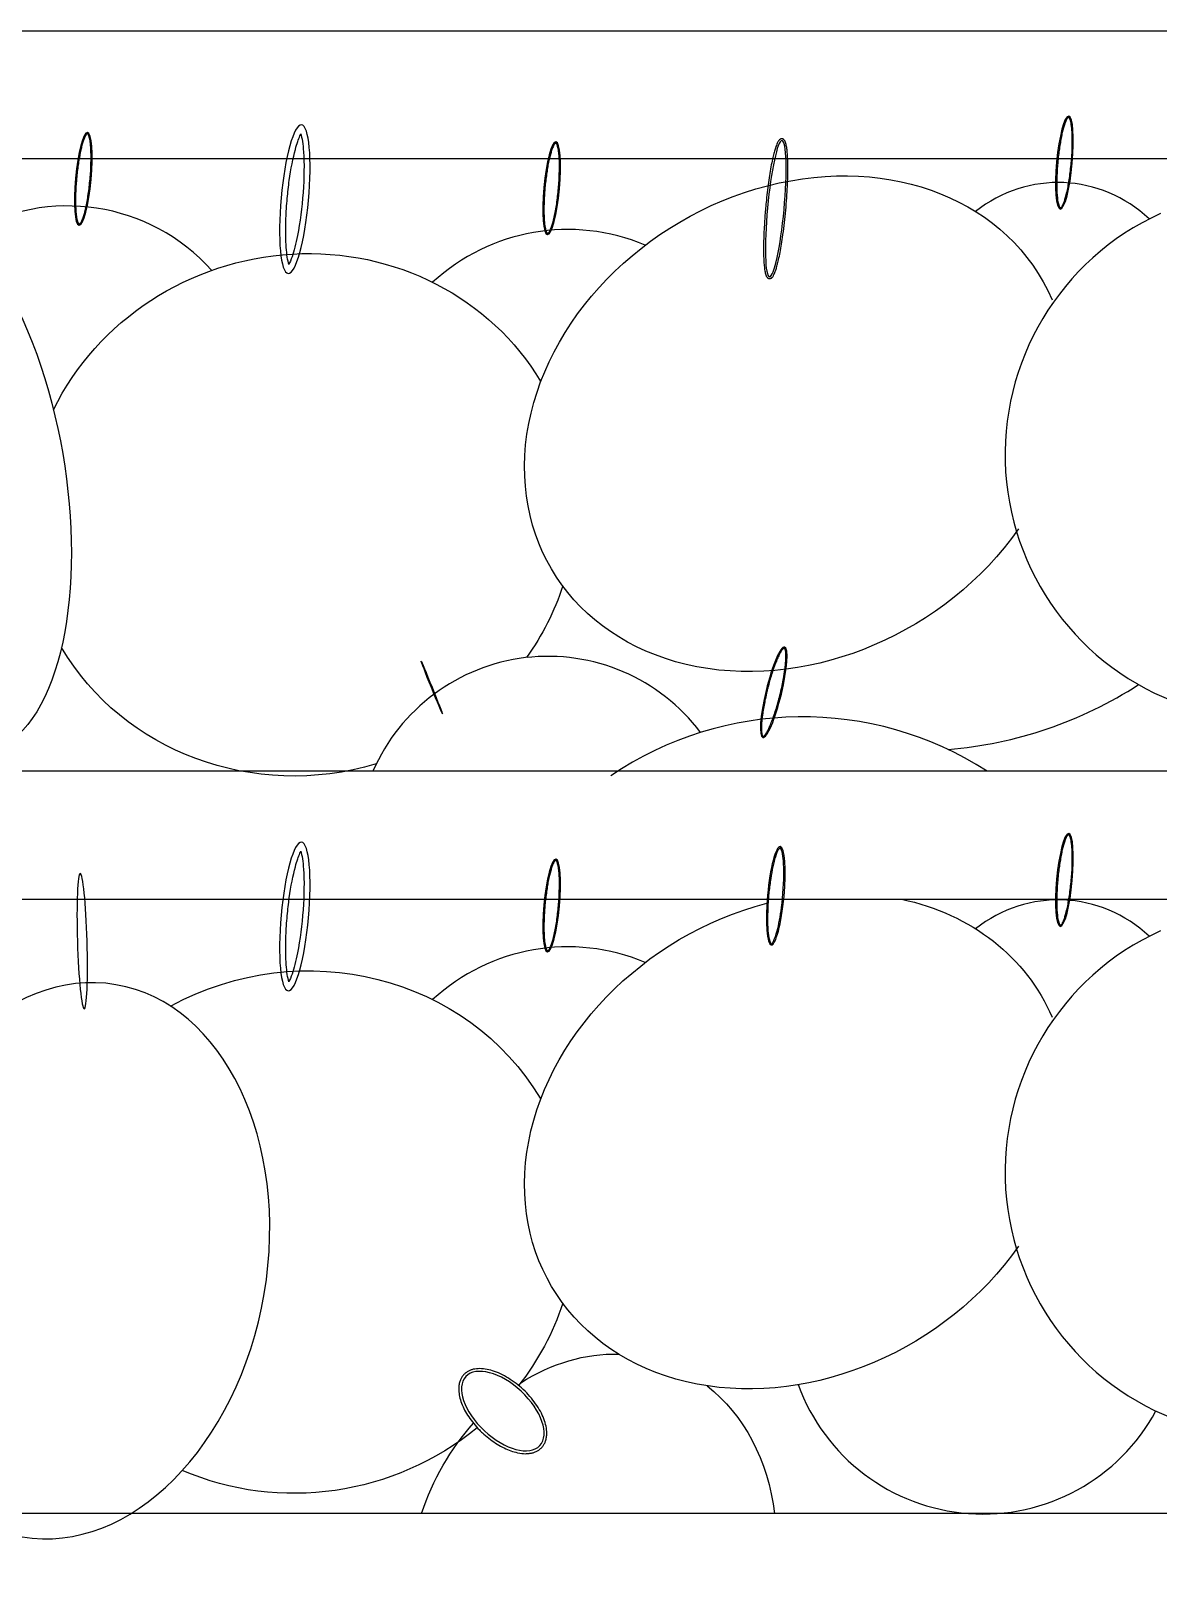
# Model space of a CAD drawing. Header units: millimetres. Extents: x 4532 to 35436, y 20123 to 38427.
# Drawn here: x 16227 to 16304.5, y 36155.4 to 36261.4 of the extents above; entities that cross this region are included whole.
import ezdxf

# ---------------------------------------------------------------- set-up
doc = ezdxf.new("R2010")
doc.units = ezdxf.units.MM
doc.set_wipeout_variables(frame=1)

# ---------------------------------------------------------------- blocks, each defined once
blk = doc.blocks.new('A$C7CFE5BBD')
blk.add_wipeout([(4182.75, 0), (4167.75, 0), (4167.5, 73.85), (4166.02, 109.66), (4163.43, 148.37), (4158.67, 197.09), (4151.83, 248.52), (4145.31, 287.94), (4138.93, 321.18), (4132.75, 350), (3642.75, 350), (3638.8, 331.9), (3633.75, 307.01), (3626.15, 264.31), (3620.03, 222.89), (3614.58, 176.07), (3609.69, 113.46), (3607.78, 65.31), (3607.44, 43.81), (3607.75, 0), (3592.75, 0), (3592.75, 375), (3612.75, 375), (3612.75, 400), (3763.04, 400), (3763.04, 411.85), (3795.15, 411.85), (3795.15, 475.98), (3793.16, 480.76), (3792.62, 484.48), (3793.29, 491.55), (3794.59, 495.48), (3795.15, 496.71), (3795.15, 503.55), (3792.08, 505.74), (3788.49, 511.21), (3786.88, 515.81), (3786.7, 523.52), (3790.6, 532.36), (3795.15, 535.84), (3795.15, 538.92), (3786.54, 544.4), (3785.32, 540.42), (3785.1, 537.06), (3784.09, 538.02), (3781.8, 540.64), (3779.16, 536.45), (3776.17, 533.99), (3772.16, 532.83), (3768.87, 533.37), (3764.86, 536), (3762.07, 539.81), (3759.91, 545.83), (3759.39, 552.1), (3760.04, 556.79), (3761.9, 561.77), (3766.75, 567.05), (3770.84, 568.29), (3770.87, 571.24), (3766.83, 572.07), (3763.14, 574.68), (3761.24, 577.58), (3760.49, 580.06), (3760.36, 582.51), (3761.7, 587.05), (3758.63, 586.42), (3756.49, 587.18), (3754.81, 588.93), (3753.33, 585.29), (3751.69, 582.99), (3749.67, 581.57), (3746.96, 581.51), (3744.31, 583.47), (3741.81, 588), (3740.42, 593.6), (3740.11, 601.02), (3741.74, 606.23), (3744.02, 613.3), (3741.35, 615.42), (3737.99, 612.17), (3734.37, 611.14), (3733.72, 610.16), (3730.37, 609.99), (3726.67, 611.4), (3723.55, 614.65), (3721.44, 619.94), (3720.98, 623.85), (3722.15, 631.94), (3725.26, 638.29), (3726, 639.28), (3724.94, 641.39), (3723.94, 649.05), (3724.39, 655.32), (3725.35, 660.4), (3727.73, 667.45), (3729.51, 670.59), (3730.89, 672.15), (3732.75, 673.13), (3732.75, 673.45), (3728.42, 674.73), (3726.1, 676.63), (3723.72, 680.18), (3722.22, 684.75), (3721.83, 689.99), (3722.52, 694.71), (3724.22, 699.21), (3726.16, 702.17), (3729.23, 704.94), (3732.25, 706.23), (3734.88, 706.44), (3737.76, 705.67), (3739.49, 704.57), (3742.59, 708.27), (3747.6, 711.15), (3744.03, 711.19), (3740.97, 713.27), (3738.63, 717.93), (3737.97, 721.38), (3737.94, 727.46), (3739.01, 733.78), (3739.83, 736.62), (3740.64, 738.92), (3743.71, 745.18), (3746.98, 749.62), (3752.35, 753.69), (3754.54, 754.32), (3754.54, 759.2), (3750.27, 759.2), (3750.27, 768), (3779.92, 768), (3777.95, 768.67), (3774.61, 771.1), (3771.7, 775.5), (3770.25, 780.29), (3769.87, 784.74), (3771.47, 793.8), (3774.07, 798.99), (3777.44, 802.82), (3781.41, 805.25), (3783.4, 805.82), (3783.4, 810.23), (3776.41, 810.23), (3776.41, 819.02), (3796.29, 819.02), (3795.51, 822.17), (3795.12, 827.42), (3795.56, 834.22), (3796.29, 838.57), (3798.03, 845.08), (3800.5, 850.95), (3802.56, 854.16), (3804.38, 855.98), (3806.58, 856.9), (3807.72, 861.12), (3801.21, 861.12), (3801.21, 869.91), (3963.48, 869.91), (3963.48, 861.12), (3962.71, 854.62), (3963.86, 854.39), (3964.9, 854.02), (3965.98, 853.46), (3967.77, 852.13), (3969.34, 850.47), (3971.79, 846.56), (3973.22, 842.8), (3974.11, 833.04), (3972.64, 827.46), (3969.41, 823.3), (3969.41, 819.02), (3990.61, 819.02), (3990.61, 810.23), (3992.27, 803.82), (3994.48, 797.78), (3996.24, 788.21), (3996.72, 779.68), (3995.38, 768), (4025.34, 768), (4025.34, 759.2), (4024.37, 749.23), (4028.21, 746.7), (4030.55, 741.62), (4031.68, 733.93), (4031.37, 726.75), (4030.36, 721.18), (4028.17, 714.75), (4023.97, 708.5), (4026.26, 706.69), (4029.04, 707.44), (4033.59, 707.11), (4038.93, 704.34), (4042.26, 700.85), (4046.22, 691.5), (4046.51, 686.5), (4045.09, 680.34), (4042.02, 675.83), (4044.86, 671.36), (4046.52, 664.19), (4046.28, 658.55), (4043.72, 650.63), (4040.39, 646.02), (4034.28, 642.45), (4031.82, 642.23), (4031.69, 640.18), (4033.21, 637.99), (4033.84, 635.93), (4034.41, 631.33), (4034.24, 625.74), (4033.43, 620.24), (4031.89, 614.47), (4029.81, 609.69), (4027.31, 606.47), (4027.35, 603.72), (4026.35, 597.44), (4021.87, 588.91), (4012.97, 584.2), (4011.47, 583.66), (4011.3, 581.58), (4008.53, 574.48), (4003.24, 569.48), (3995.62, 567.16), (3999.24, 563.22), (4002.01, 556.88), (4002.42, 550.88), (3999.97, 543.14), (3994.61, 537.23), (3985.58, 533.88), (3978.28, 532.93), (3974.2, 536.55), (3971.83, 530.78), (3969.54, 528.06), (3969.54, 411.85), (3999.97, 411.85), (3999.97, 400), (4162.75, 400), (4162.75, 375), (4182.75, 375)])
for points in [[(3963.48, 861.12), (3801.21, 861.12), (3801.21, 869.91), (3963.48, 869.91)], [(3990.61, 819.02), (3776.41, 819.02), (3776.41, 810.23), (3990.61, 810.23)], [(4025.34, 768), (3750.27, 768), (3750.27, 759.2), (4025.34, 759.2)]]:
    blk.add_lwpolyline(points, close=True)
for centre, radius, start, end in [((3896.72, 850.42), 9.07, 46.3987, 128.6566), ((3828.64, 844.56), 13.32, 41.8608, 120.7781), ((3911.29, 840.78), 18.21, 114.4617, 252.9625), ((3863.04, 842.51), 13.75, 67.2739, 132.5561), ((3861.67, 813.81), 13.11, 36.9076, 156.5853), ((3886.75, 849), 28.59, 274.8399, 302.8326), ((3879.15, 799.31), 23.45, 57.2367, 124.1529), ((3896.72, 801.11), 9.07, 46.3987, 128.6566), ((3911.29, 791.47), 18.21, 114.4617, 252.9625), ((3863.04, 793.2), 13.75, 67.2739, 132.5561), ((3891.56, 781.47), 13.51, 199.9533, 331.5962)]:
    blk.add_arc(centre, radius, start, end)
at = {"extrusion": (0, 0, -1)}
for centre, major_axis, ratio, start_param, end_param in [((3844.27, 858.35), (0.46, 5.11), 0.184937, -1.570796, 4.712389), ((3897.16, 860.86), (0.29, 3.19), 0.168379, -1.570796, 4.712389), ((3829.73, 859.74), (0.29, 3.19), 0.168379, -1.570796, 4.712389), ((3861.92, 859.1), (0.29, 3.19), 0.168379, -1.570796, 4.712389), ((3877.32, 857.69), (0.43, 4.68), 0.121323, -1.570796, 4.712389), ((3878.74, 842.91), (16.75, 10.12), 0.818263, 1.074293, 6.395456), ((3819.58, 839.42), (-3.32, 19.13), 0.455889, -0.257388, 4.126372), ((3844.71, 836.65), (18.25, 4.89), 0.946713, 3.831248, 6.02443), ((3844.71, 836.65), (18.25, 4.89), 0.946713, 0.551581, 0.853544), ((3844.71, 836.65), (18.25, 4.89), 0.946713, 1.542197, 2.885093), ((3877.18, 824.45), (0.75, 3.11), 0.168379, -1.570796, 4.712389), ((3897.16, 811.55), (0.29, 3.19), 0.168379, -1.570796, 4.712389), ((3844.27, 809.04), (0.46, 5.11), 0.184937, -1.570796, 4.712389), ((3877.32, 810.46), (0.31, 3.38), 0.167921, -1.570796, 4.712389), ((3861.92, 809.79), (0.29, 3.19), 0.168379, -1.570796, 4.712389), ((3829.66, 807.34), (-0.14, 4.66), 0.071293, -1.570796, 4.712389), ((3878.74, 793.6), (16.75, 10.12), 0.818263, 1.074293, 5.062767), ((3878.74, 793.6), (16.75, 10.12), 0.818263, -0.714879, 0.112271), ((3844.71, 787.34), (18.25, 4.89), 0.946713, 4.463619, 6.02443), ((3844.71, 787.34), (18.25, 4.89), 0.946713, 0.551581, 0.903218), ((3864.7, 764.18), (4.95, 14.21), 0.819072, -0.799883, -0.257482), ((3858.56, 775.04), (-2.54, 2.37), 0.533799, -1.570796, 4.712389), ((3864.7, 764.18), (4.95, 14.21), 0.819072, 0.272066, 1.031933), ((3844.71, 787.34), (18.25, 4.89), 0.946713, 1.12184, 2.268281), ((3864.7, 764.18), (4.95, 14.21), 0.819072, 4.695785, 5.180216)]:
    blk.add_ellipse(centre, major_axis=major_axis, ratio=ratio, start_param=start_param, end_param=end_param, dxfattribs=at)
blk.add_ellipse((3853.68, 824.78), major_axis=(-0.73, 1.81), ratio=0.01306, start_param=-1.570796, end_param=4.712389)
blk.add_ellipse((3828.75, 785.37), major_axis=(-3.22, -18.98), ratio=0.706719, dxfattribs=at)
for points, knots in [([(3896.7, 860.9), (3896.71, 860.98), (3896.72, 861.05), (3896.74, 861.29), (3896.76, 861.44), (3896.8, 861.74), (3896.82, 861.89), (3896.86, 862.17), (3896.89, 862.31), (3896.94, 862.58), (3896.96, 862.71), (3897.02, 862.95), (3897.05, 863.06), (3897.1, 863.27), (3897.13, 863.37), (3897.18, 863.53), (3897.21, 863.59), (3897.25, 863.69), (3897.27, 863.74), (3897.3, 863.8), (3897.32, 863.83), (3897.34, 863.87), (3897.35, 863.89), (3897.37, 863.92), (3897.39, 863.93), (3897.4, 863.94), (3897.41, 863.95), (3897.42, 863.96), (3897.42, 863.96), (3897.43, 863.97), (3897.44, 863.97), (3897.44, 863.97), (3897.44, 863.97), (3897.44, 863.97), (3897.45, 863.97), (3897.45, 863.97), (3897.45, 863.97), (3897.45, 863.97), (3897.45, 863.97), (3897.46, 863.97), (3897.46, 863.97), (3897.46, 863.96), (3897.47, 863.96), (3897.47, 863.95), (3897.48, 863.95), (3897.48, 863.94), (3897.49, 863.94), (3897.5, 863.92), (3897.5, 863.91), (3897.52, 863.89), (3897.52, 863.87), (3897.54, 863.84), (3897.55, 863.82), (3897.56, 863.78), (3897.57, 863.76), (3897.59, 863.69), (3897.6, 863.64), (3897.62, 863.51), (3897.63, 863.44), (3897.65, 863.3), (3897.66, 863.22), (3897.68, 863.05), (3897.68, 862.96), (3897.69, 862.77), (3897.69, 862.67), (3897.7, 862.46), (3897.7, 862.36), (3897.7, 862.14), (3897.7, 862.02), (3897.69, 861.74), (3897.68, 861.57), (3897.66, 861.21), (3897.64, 861.03), (3897.61, 860.68), (3897.59, 860.5), (3897.55, 860.14), (3897.53, 859.97), (3897.48, 859.63), (3897.45, 859.47), (3897.4, 859.16), (3897.37, 859.01), (3897.3, 858.73), (3897.27, 858.6), (3897.21, 858.39), (3897.18, 858.3), (3897.13, 858.15), (3897.11, 858.09), (3897.07, 858), (3897.05, 857.96), (3897.02, 857.9), (3897.01, 857.88), (3896.98, 857.83), (3896.97, 857.81), (3896.95, 857.79), (3896.94, 857.78), (3896.92, 857.77), (3896.92, 857.76), (3896.9, 857.75), (3896.9, 857.75), (3896.89, 857.75), (3896.89, 857.75), (3896.89, 857.74), (3896.89, 857.74), (3896.88, 857.74), (3896.88, 857.74), (3896.88, 857.74), (3896.88, 857.74), (3896.88, 857.75), (3896.88, 857.75), (3896.87, 857.75), (3896.87, 857.75), (3896.87, 857.75), (3896.86, 857.75), (3896.86, 857.76), (3896.86, 857.76), (3896.85, 857.77), (3896.85, 857.77), (3896.84, 857.78), (3896.83, 857.79), (3896.82, 857.82), (3896.81, 857.83), (3896.8, 857.86), (3896.79, 857.87), (3896.78, 857.91), (3896.77, 857.93), (3896.75, 857.99), (3896.74, 858.04), (3896.72, 858.15), (3896.7, 858.22), (3896.68, 858.35), (3896.68, 858.42), (3896.66, 858.58), (3896.65, 858.66), (3896.64, 858.83), (3896.64, 858.92), (3896.63, 859.11), (3896.63, 859.21), (3896.63, 859.45), (3896.63, 859.6), (3896.64, 859.91), (3896.65, 860.06), (3896.66, 860.38), (3896.67, 860.55), (3896.69, 860.77), (3896.7, 860.84), (3896.7, 860.9)], [-1.570796, -1.570796, -1.570796, -1.570796, -1.497742, -1.497742, -1.351633, -1.351633, -1.205523, -1.205523, -1.059414, -1.059414, -0.913305, -0.913305, -0.767196, -0.767196, -0.621086, -0.621086, -0.500153, -0.500153, -0.40684, -0.40684, -0.33049, -0.33049, -0.266491, -0.266491, -0.202492, -0.202492, -0.157122, -0.157122, -0.111752, -0.111752, -0.077546, -0.077546, -0.043341, -0.043341, -0.009135, -0.009135, 0.02507, 0.02507, 0.059275, 0.059275, 0.093481, 0.093481, 0.127686, 0.127686, 0.161892, 0.161892, 0.196097, 0.196097, 0.250101, 0.250101, 0.304105, 0.304105, 0.358109, 0.358109, 0.412113, 0.412113, 0.52755, 0.52755, 0.642987, 0.642987, 0.758423, 0.758423, 0.87386, 0.87386, 0.989296, 0.989296, 1.104733, 1.104733, 1.22017, 1.22017, 1.389186, 1.389186, 1.558201, 1.558201, 1.727217, 1.727217, 1.896233, 1.896233, 2.065249, 2.065249, 2.234265, 2.234265, 2.403281, 2.403281, 2.5444, 2.5444, 2.659673, 2.659673, 2.749471, 2.749471, 2.823317, 2.823317, 2.897163, 2.897163, 2.947972, 2.947972, 2.99878, 2.99878, 3.036394, 3.036394, 3.074008, 3.074008, 3.105355, 3.105355, 3.136701, 3.136701, 3.168048, 3.168048, 3.199394, 3.199394, 3.230741, 3.230741, 3.262087, 3.262087, 3.293434, 3.293434, 3.32478, 3.32478, 3.376694, 3.376694, 3.428607, 3.428607, 3.48052, 3.48052, 3.532433, 3.532433, 3.642016, 3.642016, 3.751599, 3.751599, 3.861182, 3.861182, 3.970765, 3.970765, 4.080348, 4.080348, 4.189931, 4.189931, 4.344098, 4.344098, 4.498266, 4.498266, 4.652434, 4.652434, 4.712389, 4.712389, 4.712389, 4.712389]), ([(3829.27, 859.78), (3829.28, 859.86), (3829.29, 859.94), (3829.31, 860.17), (3829.33, 860.32), (3829.37, 860.62), (3829.39, 860.77), (3829.43, 861.06), (3829.46, 861.2), (3829.51, 861.46), (3829.53, 861.59), (3829.59, 861.83), (3829.61, 861.94), (3829.67, 862.15), (3829.7, 862.25), (3829.75, 862.41), (3829.78, 862.47), (3829.82, 862.58), (3829.84, 862.62), (3829.87, 862.68), (3829.88, 862.71), (3829.91, 862.75), (3829.92, 862.77), (3829.94, 862.8), (3829.95, 862.81), (3829.97, 862.83), (3829.98, 862.83), (3829.99, 862.84), (3829.99, 862.84), (3830, 862.85), (3830, 862.85), (3830.01, 862.85), (3830.01, 862.85), (3830.01, 862.85), (3830.01, 862.85), (3830.02, 862.85), (3830.02, 862.85), (3830.02, 862.85), (3830.02, 862.85), (3830.02, 862.85), (3830.03, 862.85), (3830.03, 862.85), (3830.03, 862.84), (3830.04, 862.84), (3830.04, 862.83), (3830.05, 862.83), (3830.06, 862.82), (3830.07, 862.81), (3830.07, 862.79), (3830.09, 862.77), (3830.09, 862.75), (3830.11, 862.72), (3830.11, 862.7), (3830.13, 862.66), (3830.13, 862.64), (3830.15, 862.57), (3830.17, 862.52), (3830.19, 862.39), (3830.2, 862.33), (3830.22, 862.18), (3830.23, 862.1), (3830.24, 861.93), (3830.25, 861.84), (3830.26, 861.65), (3830.26, 861.55), (3830.27, 861.35), (3830.27, 861.24), (3830.27, 861.02), (3830.26, 860.91), (3830.26, 860.62), (3830.25, 860.45), (3830.23, 860.1), (3830.21, 859.92), (3830.18, 859.56), (3830.16, 859.38), (3830.12, 859.03), (3830.1, 858.85), (3830.05, 858.52), (3830.02, 858.35), (3829.96, 858.04), (3829.93, 857.89), (3829.87, 857.62), (3829.84, 857.49), (3829.78, 857.27), (3829.75, 857.18), (3829.7, 857.03), (3829.68, 856.97), (3829.64, 856.88), (3829.62, 856.84), (3829.59, 856.78), (3829.57, 856.76), (3829.55, 856.72), (3829.53, 856.7), (3829.51, 856.67), (3829.51, 856.66), (3829.49, 856.65), (3829.48, 856.64), (3829.47, 856.64), (3829.47, 856.63), (3829.46, 856.63), (3829.46, 856.63), (3829.46, 856.63), (3829.45, 856.63), (3829.45, 856.63), (3829.45, 856.63), (3829.45, 856.63), (3829.45, 856.63), (3829.45, 856.63), (3829.45, 856.63), (3829.44, 856.63), (3829.44, 856.63), (3829.44, 856.63), (3829.43, 856.63), (3829.43, 856.64), (3829.42, 856.64), (3829.42, 856.65), (3829.41, 856.65), (3829.4, 856.67), (3829.4, 856.68), (3829.39, 856.7), (3829.38, 856.71), (3829.37, 856.74), (3829.36, 856.76), (3829.35, 856.79), (3829.34, 856.81), (3829.32, 856.88), (3829.31, 856.93), (3829.28, 857.04), (3829.27, 857.1), (3829.25, 857.23), (3829.24, 857.3), (3829.23, 857.46), (3829.22, 857.54), (3829.21, 857.71), (3829.21, 857.8), (3829.2, 857.99), (3829.2, 858.09), (3829.2, 858.33), (3829.2, 858.48), (3829.21, 858.79), (3829.21, 858.95), (3829.23, 859.27), (3829.24, 859.43), (3829.26, 859.65), (3829.27, 859.72), (3829.27, 859.78)], [-1.570796, -1.570796, -1.570796, -1.570796, -1.497742, -1.497742, -1.351633, -1.351633, -1.205523, -1.205523, -1.059414, -1.059414, -0.913305, -0.913305, -0.767196, -0.767196, -0.621086, -0.621086, -0.500153, -0.500153, -0.40684, -0.40684, -0.33049, -0.33049, -0.266491, -0.266491, -0.202492, -0.202492, -0.157122, -0.157122, -0.111752, -0.111752, -0.077546, -0.077546, -0.043341, -0.043341, -0.009135, -0.009135, 0.02507, 0.02507, 0.059275, 0.059275, 0.093481, 0.093481, 0.127686, 0.127686, 0.161892, 0.161892, 0.196097, 0.196097, 0.250101, 0.250101, 0.304105, 0.304105, 0.358109, 0.358109, 0.412113, 0.412113, 0.52755, 0.52755, 0.642987, 0.642987, 0.758423, 0.758423, 0.87386, 0.87386, 0.989296, 0.989296, 1.104733, 1.104733, 1.22017, 1.22017, 1.389186, 1.389186, 1.558201, 1.558201, 1.727217, 1.727217, 1.896233, 1.896233, 2.065249, 2.065249, 2.234265, 2.234265, 2.403281, 2.403281, 2.5444, 2.5444, 2.659673, 2.659673, 2.749471, 2.749471, 2.823317, 2.823317, 2.897163, 2.897163, 2.947972, 2.947972, 2.99878, 2.99878, 3.036394, 3.036394, 3.074008, 3.074008, 3.105355, 3.105355, 3.136701, 3.136701, 3.168048, 3.168048, 3.199394, 3.199394, 3.230741, 3.230741, 3.262087, 3.262087, 3.293434, 3.293434, 3.32478, 3.32478, 3.376694, 3.376694, 3.428607, 3.428607, 3.48052, 3.48052, 3.532433, 3.532433, 3.642016, 3.642016, 3.751599, 3.751599, 3.861182, 3.861182, 3.970765, 3.970765, 4.080348, 4.080348, 4.189931, 4.189931, 4.344098, 4.344098, 4.498266, 4.498266, 4.652434, 4.652434, 4.712389, 4.712389, 4.712389, 4.712389]), ([(3843.75, 858.39), (3843.79, 858.81), (3843.83, 859.23), (3844, 860.44), (3844.15, 861.18), (3844.41, 862.16), (3844.52, 862.48), (3844.64, 862.75), (3844.66, 862.8), (3844.68, 862.83)], [-1.570796, -1.570796, -1.570796, -1.570796, -1.321478, -1.321478, -0.82284, -0.82284, -0.493868, -0.493868, -0.428041, -0.428041, -0.428041, -0.428041]), ([(3844.68, 862.83), (3844.72, 862.7), (3844.76, 862.53), (3844.82, 862.11), (3844.85, 861.86), (3844.92, 860.82), (3844.91, 859.83), (3844.76, 857.78), (3844.62, 856.74), (3844.34, 855.28), (3844.21, 854.78), (3844, 854.17), (3843.93, 853.99), (3843.86, 853.86)], [0.428041, 0.428041, 0.428041, 0.428041, 0.643444, 0.643444, 0.858847, 0.858847, 1.470143, 1.470143, 2.081439, 2.081439, 2.483072, 2.483072, 2.713552, 2.713552, 2.713552, 2.713552]), ([(3876.62, 857.75), (3876.63, 857.87), (3876.64, 857.99), (3876.68, 858.34), (3876.7, 858.58), (3876.76, 859.04), (3876.79, 859.27), (3876.85, 859.7), (3876.88, 859.92), (3876.95, 860.32), (3876.98, 860.52), (3877.05, 860.88), (3877.09, 861.06), (3877.15, 861.34), (3877.18, 861.46), (3877.24, 861.67), (3877.27, 861.77), (3877.32, 861.93), (3877.34, 861.99), (3877.38, 862.1), (3877.4, 862.15), (3877.44, 862.23), (3877.45, 862.25), (3877.48, 862.31), (3877.5, 862.33), (3877.52, 862.37), (3877.53, 862.38), (3877.56, 862.41), (3877.57, 862.42), (3877.59, 862.44), (3877.6, 862.45), (3877.63, 862.47), (3877.64, 862.47), (3877.66, 862.48), (3877.67, 862.49), (3877.7, 862.49), (3877.71, 862.49), (3877.74, 862.5), (3877.75, 862.5), (3877.77, 862.49), (3877.78, 862.49), (3877.81, 862.48), (3877.82, 862.48), (3877.84, 862.47), (3877.85, 862.46), (3877.87, 862.45), (3877.88, 862.44), (3877.89, 862.42), (3877.9, 862.42), (3877.91, 862.4), (3877.92, 862.38), (3877.94, 862.36), (3877.95, 862.34), (3877.96, 862.31), (3877.97, 862.3), (3877.98, 862.27), (3877.99, 862.25), (3878.01, 862.2), (3878.02, 862.16), (3878.04, 862.07), (3878.05, 862.02), (3878.07, 861.92), (3878.08, 861.87), (3878.09, 861.76), (3878.1, 861.7), (3878.11, 861.53), (3878.12, 861.42), (3878.14, 861.19), (3878.14, 861.06), (3878.15, 860.8), (3878.15, 860.66), (3878.15, 860.37), (3878.15, 860.22), (3878.15, 859.9), (3878.14, 859.74), (3878.13, 859.4), (3878.12, 859.23), (3878.1, 858.79), (3878.08, 858.51), (3878.04, 857.94), (3878.01, 857.65), (3877.96, 857.08), (3877.93, 856.8), (3877.86, 856.25), (3877.82, 855.98), (3877.76, 855.51), (3877.72, 855.31), (3877.66, 854.92), (3877.62, 854.73), (3877.56, 854.39), (3877.52, 854.22), (3877.46, 853.96), (3877.43, 853.85), (3877.37, 853.64), (3877.35, 853.55), (3877.3, 853.41), (3877.28, 853.35), (3877.24, 853.25), (3877.22, 853.2), (3877.18, 853.13), (3877.17, 853.11), (3877.14, 853.06), (3877.13, 853.04), (3877.1, 853), (3877.09, 852.99), (3877.07, 852.96), (3877.05, 852.95), (3877.03, 852.93), (3877.02, 852.92), (3877, 852.91), (3876.98, 852.9), (3876.96, 852.89), (3876.95, 852.89), (3876.92, 852.89), (3876.91, 852.89), (3876.89, 852.88), (3876.87, 852.89), (3876.85, 852.89), (3876.84, 852.89), (3876.82, 852.9), (3876.81, 852.91), (3876.79, 852.92), (3876.78, 852.92), (3876.76, 852.94), (3876.75, 852.94), (3876.74, 852.96), (3876.73, 852.97), (3876.71, 852.99), (3876.7, 853), (3876.69, 853.03), (3876.68, 853.04), (3876.66, 853.07), (3876.66, 853.09), (3876.64, 853.12), (3876.64, 853.14), (3876.62, 853.19), (3876.61, 853.23), (3876.59, 853.32), (3876.58, 853.37), (3876.56, 853.47), (3876.55, 853.53), (3876.54, 853.65), (3876.53, 853.71), (3876.51, 853.88), (3876.51, 853.99), (3876.49, 854.23), (3876.49, 854.36), (3876.48, 854.62), (3876.48, 854.77), (3876.48, 855.06), (3876.48, 855.22), (3876.49, 855.54), (3876.49, 855.7), (3876.5, 856.04), (3876.51, 856.22), (3876.54, 856.67), (3876.56, 856.96), (3876.59, 857.42), (3876.61, 857.58), (3876.62, 857.75)], [-1.570796, -1.570796, -1.570796, -1.570796, -1.495099, -1.495099, -1.343704, -1.343704, -1.19231, -1.19231, -1.040915, -1.040915, -0.88952, -0.88952, -0.738126, -0.738126, -0.618974, -0.618974, -0.499822, -0.499822, -0.411512, -0.411512, -0.323203, -0.323203, -0.265242, -0.265242, -0.207281, -0.207281, -0.166186, -0.166186, -0.125092, -0.125092, -0.09503, -0.09503, -0.064967, -0.064967, -0.041627, -0.041627, -0.018286, -0.018286, 0.005054, 0.005054, 0.028395, 0.028395, 0.051735, 0.051735, 0.075076, 0.075076, 0.098416, 0.098416, 0.121757, 0.121757, 0.157718, 0.157718, 0.193678, 0.193678, 0.229639, 0.229639, 0.265599, 0.265599, 0.339886, 0.339886, 0.414172, 0.414172, 0.488459, 0.488459, 0.562745, 0.562745, 0.679161, 0.679161, 0.795576, 0.795576, 0.911992, 0.911992, 1.028407, 1.028407, 1.144823, 1.144823, 1.261238, 1.261238, 1.443505, 1.443505, 1.625772, 1.625772, 1.808039, 1.808039, 1.990306, 1.990306, 2.137921, 2.137921, 2.285536, 2.285536, 2.433152, 2.433152, 2.549478, 2.549478, 2.665804, 2.665804, 2.749974, 2.749974, 2.834145, 2.834145, 2.889631, 2.889631, 2.945117, 2.945117, 2.984779, 2.984779, 3.024441, 3.024441, 3.053412, 3.053412, 3.082383, 3.082383, 3.105371, 3.105371, 3.12836, 3.12836, 3.151349, 3.151349, 3.174338, 3.174338, 3.197327, 3.197327, 3.220316, 3.220316, 3.243305, 3.243305, 3.266294, 3.266294, 3.302738, 3.302738, 3.339183, 3.339183, 3.375628, 3.375628, 3.412073, 3.412073, 3.48752, 3.48752, 3.562968, 3.562968, 3.638416, 3.638416, 3.713864, 3.713864, 3.831367, 3.831367, 3.94887, 3.94887, 4.066373, 4.066373, 4.183876, 4.183876, 4.301379, 4.301379, 4.418883, 4.418883, 4.60422, 4.60422, 4.712389, 4.712389, 4.712389, 4.712389]), ([(3861.46, 859.14), (3861.47, 859.22), (3861.47, 859.29), (3861.5, 859.52), (3861.52, 859.68), (3861.56, 859.98), (3861.58, 860.13), (3861.62, 860.41), (3861.64, 860.55), (3861.69, 860.82), (3861.72, 860.95), (3861.77, 861.19), (3861.8, 861.3), (3861.86, 861.51), (3861.89, 861.61), (3861.94, 861.77), (3861.96, 861.83), (3862.01, 861.93), (3862.03, 861.97), (3862.06, 862.04), (3862.07, 862.07), (3862.1, 862.11), (3862.11, 862.13), (3862.13, 862.15), (3862.14, 862.17), (3862.16, 862.18), (3862.16, 862.19), (3862.18, 862.2), (3862.18, 862.2), (3862.19, 862.21), (3862.19, 862.21), (3862.2, 862.21), (3862.2, 862.21), (3862.2, 862.21), (3862.2, 862.21), (3862.2, 862.21), (3862.21, 862.21), (3862.21, 862.21), (3862.21, 862.21), (3862.21, 862.21), (3862.21, 862.21), (3862.22, 862.2), (3862.22, 862.2), (3862.23, 862.19), (3862.23, 862.19), (3862.24, 862.18), (3862.24, 862.18), (3862.25, 862.16), (3862.26, 862.15), (3862.27, 862.13), (3862.28, 862.11), (3862.3, 862.08), (3862.3, 862.06), (3862.32, 862.02), (3862.32, 862), (3862.34, 861.93), (3862.35, 861.87), (3862.38, 861.75), (3862.39, 861.68), (3862.41, 861.54), (3862.42, 861.46), (3862.43, 861.29), (3862.44, 861.2), (3862.45, 861.01), (3862.45, 860.91), (3862.45, 860.7), (3862.46, 860.6), (3862.45, 860.38), (3862.45, 860.26), (3862.44, 859.98), (3862.44, 859.81), (3862.41, 859.45), (3862.4, 859.27), (3862.37, 858.92), (3862.35, 858.74), (3862.31, 858.38), (3862.29, 858.21), (3862.24, 857.87), (3862.21, 857.71), (3862.15, 857.4), (3862.12, 857.25), (3862.06, 856.97), (3862.03, 856.84), (3861.97, 856.63), (3861.94, 856.54), (3861.89, 856.39), (3861.87, 856.33), (3861.82, 856.24), (3861.81, 856.2), (3861.78, 856.14), (3861.76, 856.11), (3861.74, 856.07), (3861.72, 856.05), (3861.7, 856.03), (3861.69, 856.02), (3861.68, 856.01), (3861.67, 856), (3861.66, 855.99), (3861.66, 855.99), (3861.65, 855.99), (3861.65, 855.99), (3861.64, 855.98), (3861.64, 855.98), (3861.64, 855.98), (3861.64, 855.98), (3861.64, 855.98), (3861.64, 855.98), (3861.63, 855.98), (3861.63, 855.98), (3861.63, 855.99), (3861.63, 855.99), (3861.62, 855.99), (3861.62, 855.99), (3861.62, 856), (3861.61, 856), (3861.61, 856.01), (3861.6, 856.01), (3861.59, 856.02), (3861.59, 856.03), (3861.57, 856.06), (3861.57, 856.07), (3861.55, 856.1), (3861.55, 856.11), (3861.53, 856.15), (3861.53, 856.17), (3861.51, 856.23), (3861.5, 856.28), (3861.47, 856.39), (3861.46, 856.45), (3861.44, 856.59), (3861.43, 856.66), (3861.42, 856.81), (3861.41, 856.9), (3861.4, 857.07), (3861.4, 857.16), (3861.39, 857.35), (3861.39, 857.45), (3861.39, 857.69), (3861.39, 857.84), (3861.4, 858.15), (3861.4, 858.3), (3861.42, 858.62), (3861.43, 858.78), (3861.45, 859.01), (3861.45, 859.07), (3861.46, 859.14)], [-1.570796, -1.570796, -1.570796, -1.570796, -1.497742, -1.497742, -1.351633, -1.351633, -1.205523, -1.205523, -1.059414, -1.059414, -0.913305, -0.913305, -0.767196, -0.767196, -0.621086, -0.621086, -0.500153, -0.500153, -0.40684, -0.40684, -0.33049, -0.33049, -0.266491, -0.266491, -0.202492, -0.202492, -0.157122, -0.157122, -0.111752, -0.111752, -0.077546, -0.077546, -0.043341, -0.043341, -0.009135, -0.009135, 0.02507, 0.02507, 0.059275, 0.059275, 0.093481, 0.093481, 0.127686, 0.127686, 0.161892, 0.161892, 0.196097, 0.196097, 0.250101, 0.250101, 0.304105, 0.304105, 0.358109, 0.358109, 0.412113, 0.412113, 0.52755, 0.52755, 0.642987, 0.642987, 0.758423, 0.758423, 0.87386, 0.87386, 0.989296, 0.989296, 1.104733, 1.104733, 1.22017, 1.22017, 1.389186, 1.389186, 1.558201, 1.558201, 1.727217, 1.727217, 1.896233, 1.896233, 2.065249, 2.065249, 2.234265, 2.234265, 2.403281, 2.403281, 2.5444, 2.5444, 2.659673, 2.659673, 2.749471, 2.749471, 2.823317, 2.823317, 2.897163, 2.897163, 2.947972, 2.947972, 2.99878, 2.99878, 3.036394, 3.036394, 3.074008, 3.074008, 3.105355, 3.105355, 3.136701, 3.136701, 3.168048, 3.168048, 3.199394, 3.199394, 3.230741, 3.230741, 3.262087, 3.262087, 3.293434, 3.293434, 3.32478, 3.32478, 3.376694, 3.376694, 3.428607, 3.428607, 3.48052, 3.48052, 3.532433, 3.532433, 3.642016, 3.642016, 3.751599, 3.751599, 3.861182, 3.861182, 3.970765, 3.970765, 4.080348, 4.080348, 4.189931, 4.189931, 4.344098, 4.344098, 4.498266, 4.498266, 4.652434, 4.652434, 4.712389, 4.712389, 4.712389, 4.712389]), ([(3843.86, 853.86), (3843.82, 853.99), (3843.78, 854.16), (3843.69, 854.76), (3843.66, 855.26), (3843.63, 856.41), (3843.65, 857.06), (3843.71, 857.94), (3843.73, 858.17), (3843.75, 858.39)], [3.569634, 3.569634, 3.569634, 3.569634, 3.7821, 3.7821, 4.179876, 4.179876, 4.577653, 4.577653, 4.712389, 4.712389, 4.712389, 4.712389]), ([(3876.73, 824.56), (3876.74, 824.64), (3876.76, 824.71), (3876.82, 824.94), (3876.86, 825.09), (3876.94, 825.38), (3876.99, 825.52), (3877.07, 825.8), (3877.12, 825.93), (3877.2, 826.19), (3877.25, 826.31), (3877.34, 826.54), (3877.38, 826.65), (3877.47, 826.85), (3877.51, 826.94), (3877.59, 827.09), (3877.62, 827.15), (3877.68, 827.25), (3877.7, 827.29), (3877.74, 827.35), (3877.76, 827.37), (3877.79, 827.41), (3877.81, 827.42), (3877.83, 827.45), (3877.84, 827.46), (3877.86, 827.47), (3877.87, 827.48), (3877.88, 827.48), (3877.89, 827.49), (3877.9, 827.49), (3877.9, 827.49), (3877.9, 827.49), (3877.91, 827.49), (3877.91, 827.49), (3877.91, 827.49), (3877.91, 827.49), (3877.91, 827.49), (3877.92, 827.49), (3877.92, 827.49), (3877.92, 827.49), (3877.92, 827.49), (3877.93, 827.48), (3877.93, 827.48), (3877.93, 827.47), (3877.94, 827.47), (3877.94, 827.46), (3877.95, 827.45), (3877.95, 827.44), (3877.96, 827.43), (3877.97, 827.4), (3877.97, 827.38), (3877.98, 827.35), (3877.99, 827.33), (3877.99, 827.29), (3878, 827.27), (3878.01, 827.19), (3878.01, 827.14), (3878.02, 827.01), (3878.02, 826.94), (3878.02, 826.8), (3878.01, 826.72), (3878, 826.55), (3878, 826.46), (3877.98, 826.27), (3877.97, 826.17), (3877.94, 825.96), (3877.92, 825.86), (3877.89, 825.64), (3877.87, 825.53), (3877.82, 825.25), (3877.79, 825.08), (3877.72, 824.73), (3877.68, 824.56), (3877.59, 824.21), (3877.55, 824.03), (3877.46, 823.69), (3877.41, 823.52), (3877.31, 823.2), (3877.26, 823.04), (3877.16, 822.74), (3877.1, 822.6), (3877, 822.33), (3876.95, 822.21), (3876.86, 822), (3876.82, 821.92), (3876.75, 821.78), (3876.72, 821.73), (3876.66, 821.64), (3876.64, 821.6), (3876.6, 821.55), (3876.58, 821.53), (3876.55, 821.49), (3876.53, 821.47), (3876.51, 821.45), (3876.5, 821.44), (3876.48, 821.43), (3876.48, 821.43), (3876.46, 821.42), (3876.46, 821.42), (3876.45, 821.42), (3876.45, 821.42), (3876.45, 821.42), (3876.44, 821.42), (3876.44, 821.42), (3876.44, 821.42), (3876.44, 821.42), (3876.44, 821.42), (3876.44, 821.42), (3876.44, 821.42), (3876.43, 821.42), (3876.43, 821.42), (3876.43, 821.42), (3876.42, 821.43), (3876.42, 821.43), (3876.42, 821.44), (3876.41, 821.44), (3876.41, 821.45), (3876.4, 821.46), (3876.4, 821.47), (3876.39, 821.5), (3876.38, 821.51), (3876.37, 821.54), (3876.37, 821.56), (3876.36, 821.6), (3876.36, 821.61), (3876.35, 821.68), (3876.34, 821.73), (3876.34, 821.85), (3876.33, 821.91), (3876.33, 822.04), (3876.34, 822.12), (3876.34, 822.27), (3876.35, 822.35), (3876.36, 822.52), (3876.37, 822.62), (3876.39, 822.8), (3876.41, 822.9), (3876.44, 823.14), (3876.46, 823.29), (3876.52, 823.59), (3876.55, 823.74), (3876.61, 824.06), (3876.65, 824.22), (3876.7, 824.44), (3876.71, 824.5), (3876.73, 824.56)], [-1.570796, -1.570796, -1.570796, -1.570796, -1.497742, -1.497742, -1.351633, -1.351633, -1.205523, -1.205523, -1.059414, -1.059414, -0.913305, -0.913305, -0.767196, -0.767196, -0.621086, -0.621086, -0.500153, -0.500153, -0.40684, -0.40684, -0.33049, -0.33049, -0.266491, -0.266491, -0.202492, -0.202492, -0.157122, -0.157122, -0.111752, -0.111752, -0.077546, -0.077546, -0.043341, -0.043341, -0.009135, -0.009135, 0.02507, 0.02507, 0.059275, 0.059275, 0.093481, 0.093481, 0.127686, 0.127686, 0.161892, 0.161892, 0.196097, 0.196097, 0.250101, 0.250101, 0.304105, 0.304105, 0.358109, 0.358109, 0.412113, 0.412113, 0.52755, 0.52755, 0.642987, 0.642987, 0.758423, 0.758423, 0.87386, 0.87386, 0.989296, 0.989296, 1.104733, 1.104733, 1.22017, 1.22017, 1.389186, 1.389186, 1.558201, 1.558201, 1.727217, 1.727217, 1.896233, 1.896233, 2.065249, 2.065249, 2.234265, 2.234265, 2.403281, 2.403281, 2.5444, 2.5444, 2.659673, 2.659673, 2.749471, 2.749471, 2.823317, 2.823317, 2.897163, 2.897163, 2.947972, 2.947972, 2.99878, 2.99878, 3.036394, 3.036394, 3.074008, 3.074008, 3.105355, 3.105355, 3.136701, 3.136701, 3.168048, 3.168048, 3.199394, 3.199394, 3.230741, 3.230741, 3.262087, 3.262087, 3.293434, 3.293434, 3.32478, 3.32478, 3.376694, 3.376694, 3.428607, 3.428607, 3.48052, 3.48052, 3.532433, 3.532433, 3.642016, 3.642016, 3.751599, 3.751599, 3.861182, 3.861182, 3.970765, 3.970765, 4.080348, 4.080348, 4.189931, 4.189931, 4.344098, 4.344098, 4.498266, 4.498266, 4.652434, 4.652434, 4.712389, 4.712389, 4.712389, 4.712389]), ([(3876.83, 810.5), (3876.86, 810.81), (3876.9, 811.12), (3877.02, 812.02), (3877.13, 812.56), (3877.31, 813.21), (3877.38, 813.41), (3877.49, 813.63), (3877.54, 813.69), (3877.59, 813.74), (3877.6, 813.75), (3877.62, 813.75), (3877.62, 813.75), (3877.63, 813.74), (3877.65, 813.73), (3877.68, 813.67), (3877.7, 813.63), (3877.76, 813.45), (3877.8, 813.26), (3877.86, 812.78), (3877.87, 812.5), (3877.88, 811.43), (3877.82, 810.5), (3877.64, 809.05), (3877.53, 808.48), (3877.34, 807.77), (3877.26, 807.54), (3877.14, 807.29), (3877.1, 807.22), (3877.04, 807.17), (3877.03, 807.16), (3877.01, 807.16), (3877.01, 807.16), (3877, 807.17), (3876.98, 807.19), (3876.95, 807.24), (3876.93, 807.28), (3876.87, 807.46), (3876.83, 807.65), (3876.77, 808.13), (3876.76, 808.43), (3876.75, 809.28), (3876.78, 809.89), (3876.83, 810.5)], [-1.570796, -1.570796, -1.570796, -1.570796, -1.292825, -1.292825, -0.736884, -0.736884, -0.409855, -0.409855, -0.188514, -0.188514, -0.052691, -0.052691, 0.083133, 0.083133, 0.218956, 0.218956, 0.35478, 0.35478, 0.688615, 0.688615, 1.02245, 1.02245, 1.797941, 1.797941, 2.357967, 2.357967, 2.722151, 2.722151, 2.952377, 2.952377, 3.088668, 3.088668, 3.224959, 3.224959, 3.361251, 3.361251, 3.497542, 3.497542, 3.832185, 3.832185, 4.166827, 4.166827, 4.712389, 4.712389, 4.712389, 4.712389]), ([(3896.7, 811.59), (3896.71, 811.67), (3896.72, 811.74), (3896.74, 811.98), (3896.76, 812.13), (3896.8, 812.43), (3896.82, 812.58), (3896.86, 812.86), (3896.89, 813), (3896.94, 813.27), (3896.96, 813.4), (3897.02, 813.64), (3897.05, 813.75), (3897.1, 813.96), (3897.13, 814.06), (3897.18, 814.22), (3897.21, 814.28), (3897.25, 814.39), (3897.27, 814.43), (3897.3, 814.49), (3897.32, 814.52), (3897.34, 814.56), (3897.35, 814.58), (3897.37, 814.61), (3897.39, 814.62), (3897.4, 814.64), (3897.41, 814.64), (3897.42, 814.65), (3897.42, 814.65), (3897.43, 814.66), (3897.44, 814.66), (3897.44, 814.66), (3897.44, 814.66), (3897.44, 814.66), (3897.45, 814.66), (3897.45, 814.66), (3897.45, 814.66), (3897.45, 814.66), (3897.45, 814.66), (3897.46, 814.66), (3897.46, 814.66), (3897.46, 814.65), (3897.47, 814.65), (3897.47, 814.65), (3897.48, 814.64), (3897.48, 814.63), (3897.49, 814.63), (3897.5, 814.61), (3897.5, 814.6), (3897.52, 814.58), (3897.52, 814.56), (3897.54, 814.53), (3897.55, 814.51), (3897.56, 814.47), (3897.57, 814.45), (3897.59, 814.38), (3897.6, 814.33), (3897.62, 814.2), (3897.63, 814.13), (3897.65, 813.99), (3897.66, 813.91), (3897.68, 813.74), (3897.68, 813.65), (3897.69, 813.46), (3897.69, 813.36), (3897.7, 813.15), (3897.7, 813.05), (3897.7, 812.83), (3897.7, 812.72), (3897.69, 812.43), (3897.68, 812.26), (3897.66, 811.9), (3897.64, 811.73), (3897.61, 811.37), (3897.59, 811.19), (3897.55, 810.84), (3897.53, 810.66), (3897.48, 810.32), (3897.45, 810.16), (3897.4, 809.85), (3897.37, 809.7), (3897.3, 809.42), (3897.27, 809.29), (3897.21, 809.08), (3897.18, 808.99), (3897.13, 808.84), (3897.11, 808.78), (3897.07, 808.69), (3897.05, 808.65), (3897.02, 808.59), (3897.01, 808.57), (3896.98, 808.52), (3896.97, 808.51), (3896.95, 808.48), (3896.94, 808.47), (3896.92, 808.46), (3896.92, 808.45), (3896.9, 808.44), (3896.9, 808.44), (3896.89, 808.44), (3896.89, 808.44), (3896.89, 808.44), (3896.89, 808.44), (3896.88, 808.43), (3896.88, 808.43), (3896.88, 808.43), (3896.88, 808.44), (3896.88, 808.44), (3896.88, 808.44), (3896.87, 808.44), (3896.87, 808.44), (3896.87, 808.44), (3896.86, 808.44), (3896.86, 808.45), (3896.86, 808.45), (3896.85, 808.46), (3896.85, 808.46), (3896.84, 808.48), (3896.83, 808.48), (3896.82, 808.51), (3896.81, 808.52), (3896.8, 808.55), (3896.79, 808.57), (3896.78, 808.6), (3896.77, 808.62), (3896.75, 808.68), (3896.74, 808.73), (3896.72, 808.84), (3896.7, 808.91), (3896.68, 809.04), (3896.68, 809.11), (3896.66, 809.27), (3896.65, 809.35), (3896.64, 809.52), (3896.64, 809.61), (3896.63, 809.8), (3896.63, 809.9), (3896.63, 810.14), (3896.63, 810.29), (3896.64, 810.6), (3896.65, 810.75), (3896.66, 811.07), (3896.67, 811.24), (3896.69, 811.46), (3896.7, 811.53), (3896.7, 811.59)], [-1.570796, -1.570796, -1.570796, -1.570796, -1.497742, -1.497742, -1.351633, -1.351633, -1.205523, -1.205523, -1.059414, -1.059414, -0.913305, -0.913305, -0.767196, -0.767196, -0.621086, -0.621086, -0.500153, -0.500153, -0.40684, -0.40684, -0.33049, -0.33049, -0.266491, -0.266491, -0.202492, -0.202492, -0.157122, -0.157122, -0.111752, -0.111752, -0.077546, -0.077546, -0.043341, -0.043341, -0.009135, -0.009135, 0.02507, 0.02507, 0.059275, 0.059275, 0.093481, 0.093481, 0.127686, 0.127686, 0.161892, 0.161892, 0.196097, 0.196097, 0.250101, 0.250101, 0.304105, 0.304105, 0.358109, 0.358109, 0.412113, 0.412113, 0.52755, 0.52755, 0.642987, 0.642987, 0.758423, 0.758423, 0.87386, 0.87386, 0.989296, 0.989296, 1.104733, 1.104733, 1.22017, 1.22017, 1.389186, 1.389186, 1.558201, 1.558201, 1.727217, 1.727217, 1.896233, 1.896233, 2.065249, 2.065249, 2.234265, 2.234265, 2.403281, 2.403281, 2.5444, 2.5444, 2.659673, 2.659673, 2.749471, 2.749471, 2.823317, 2.823317, 2.897163, 2.897163, 2.947972, 2.947972, 2.99878, 2.99878, 3.036394, 3.036394, 3.074008, 3.074008, 3.105355, 3.105355, 3.136701, 3.136701, 3.168048, 3.168048, 3.199394, 3.199394, 3.230741, 3.230741, 3.262087, 3.262087, 3.293434, 3.293434, 3.32478, 3.32478, 3.376694, 3.376694, 3.428607, 3.428607, 3.48052, 3.48052, 3.532433, 3.532433, 3.642016, 3.642016, 3.751599, 3.751599, 3.861182, 3.861182, 3.970765, 3.970765, 4.080348, 4.080348, 4.189931, 4.189931, 4.344098, 4.344098, 4.498266, 4.498266, 4.652434, 4.652434, 4.712389, 4.712389, 4.712389, 4.712389]), ([(3843.75, 809.08), (3843.79, 809.5), (3843.83, 809.92), (3844, 811.13), (3844.15, 811.87), (3844.41, 812.85), (3844.52, 813.17), (3844.64, 813.44), (3844.66, 813.49), (3844.68, 813.52)], [-1.570796, -1.570796, -1.570796, -1.570796, -1.321478, -1.321478, -0.82284, -0.82284, -0.493868, -0.493868, -0.428041, -0.428041, -0.428041, -0.428041]), ([(3844.68, 813.52), (3844.72, 813.39), (3844.76, 813.22), (3844.82, 812.8), (3844.85, 812.55), (3844.92, 811.51), (3844.91, 810.52), (3844.76, 808.47), (3844.62, 807.43), (3844.34, 805.97), (3844.21, 805.47), (3844, 804.86), (3843.93, 804.68), (3843.86, 804.55)], [0.428041, 0.428041, 0.428041, 0.428041, 0.643444, 0.643444, 0.858847, 0.858847, 1.470143, 1.470143, 2.081439, 2.081439, 2.483072, 2.483072, 2.713552, 2.713552, 2.713552, 2.713552]), ([(3861.46, 809.83), (3861.47, 809.91), (3861.47, 809.98), (3861.5, 810.21), (3861.52, 810.37), (3861.56, 810.67), (3861.58, 810.82), (3861.62, 811.1), (3861.64, 811.24), (3861.69, 811.51), (3861.72, 811.64), (3861.77, 811.88), (3861.8, 811.99), (3861.86, 812.2), (3861.89, 812.3), (3861.94, 812.46), (3861.96, 812.52), (3862.01, 812.62), (3862.03, 812.67), (3862.06, 812.73), (3862.07, 812.76), (3862.1, 812.8), (3862.11, 812.82), (3862.13, 812.85), (3862.14, 812.86), (3862.16, 812.87), (3862.16, 812.88), (3862.18, 812.89), (3862.18, 812.89), (3862.19, 812.9), (3862.19, 812.9), (3862.2, 812.9), (3862.2, 812.9), (3862.2, 812.9), (3862.2, 812.9), (3862.2, 812.9), (3862.21, 812.9), (3862.21, 812.9), (3862.21, 812.9), (3862.21, 812.9), (3862.21, 812.9), (3862.22, 812.89), (3862.22, 812.89), (3862.23, 812.88), (3862.23, 812.88), (3862.24, 812.87), (3862.24, 812.87), (3862.25, 812.85), (3862.26, 812.84), (3862.27, 812.82), (3862.28, 812.8), (3862.3, 812.77), (3862.3, 812.75), (3862.32, 812.71), (3862.32, 812.69), (3862.34, 812.62), (3862.35, 812.57), (3862.38, 812.44), (3862.39, 812.37), (3862.41, 812.23), (3862.42, 812.15), (3862.43, 811.98), (3862.44, 811.89), (3862.45, 811.7), (3862.45, 811.6), (3862.45, 811.39), (3862.46, 811.29), (3862.45, 811.07), (3862.45, 810.95), (3862.44, 810.67), (3862.44, 810.5), (3862.41, 810.14), (3862.4, 809.96), (3862.37, 809.61), (3862.35, 809.43), (3862.31, 809.07), (3862.29, 808.9), (3862.24, 808.56), (3862.21, 808.4), (3862.15, 808.09), (3862.12, 807.94), (3862.06, 807.66), (3862.03, 807.53), (3861.97, 807.32), (3861.94, 807.23), (3861.89, 807.08), (3861.87, 807.02), (3861.82, 806.93), (3861.81, 806.89), (3861.78, 806.83), (3861.76, 806.81), (3861.74, 806.76), (3861.72, 806.74), (3861.7, 806.72), (3861.69, 806.71), (3861.68, 806.7), (3861.67, 806.69), (3861.66, 806.68), (3861.66, 806.68), (3861.65, 806.68), (3861.65, 806.68), (3861.64, 806.67), (3861.64, 806.67), (3861.64, 806.67), (3861.64, 806.67), (3861.64, 806.67), (3861.64, 806.67), (3861.63, 806.67), (3861.63, 806.68), (3861.63, 806.68), (3861.63, 806.68), (3861.62, 806.68), (3861.62, 806.68), (3861.62, 806.69), (3861.61, 806.69), (3861.61, 806.7), (3861.6, 806.7), (3861.59, 806.71), (3861.59, 806.72), (3861.57, 806.75), (3861.57, 806.76), (3861.55, 806.79), (3861.55, 806.8), (3861.53, 806.84), (3861.53, 806.86), (3861.51, 806.92), (3861.5, 806.97), (3861.47, 807.08), (3861.46, 807.15), (3861.44, 807.28), (3861.43, 807.35), (3861.42, 807.51), (3861.41, 807.59), (3861.4, 807.76), (3861.4, 807.85), (3861.39, 808.04), (3861.39, 808.14), (3861.39, 808.38), (3861.39, 808.53), (3861.4, 808.84), (3861.4, 808.99), (3861.42, 809.31), (3861.43, 809.48), (3861.45, 809.7), (3861.45, 809.77), (3861.46, 809.83)], [-1.570796, -1.570796, -1.570796, -1.570796, -1.497742, -1.497742, -1.351633, -1.351633, -1.205523, -1.205523, -1.059414, -1.059414, -0.913305, -0.913305, -0.767196, -0.767196, -0.621086, -0.621086, -0.500153, -0.500153, -0.40684, -0.40684, -0.33049, -0.33049, -0.266491, -0.266491, -0.202492, -0.202492, -0.157122, -0.157122, -0.111752, -0.111752, -0.077546, -0.077546, -0.043341, -0.043341, -0.009135, -0.009135, 0.02507, 0.02507, 0.059275, 0.059275, 0.093481, 0.093481, 0.127686, 0.127686, 0.161892, 0.161892, 0.196097, 0.196097, 0.250101, 0.250101, 0.304105, 0.304105, 0.358109, 0.358109, 0.412113, 0.412113, 0.52755, 0.52755, 0.642987, 0.642987, 0.758423, 0.758423, 0.87386, 0.87386, 0.989296, 0.989296, 1.104733, 1.104733, 1.22017, 1.22017, 1.389186, 1.389186, 1.558201, 1.558201, 1.727217, 1.727217, 1.896233, 1.896233, 2.065249, 2.065249, 2.234265, 2.234265, 2.403281, 2.403281, 2.5444, 2.5444, 2.659673, 2.659673, 2.749471, 2.749471, 2.823317, 2.823317, 2.897163, 2.897163, 2.947972, 2.947972, 2.99878, 2.99878, 3.036394, 3.036394, 3.074008, 3.074008, 3.105355, 3.105355, 3.136701, 3.136701, 3.168048, 3.168048, 3.199394, 3.199394, 3.230741, 3.230741, 3.262087, 3.262087, 3.293434, 3.293434, 3.32478, 3.32478, 3.376694, 3.376694, 3.428607, 3.428607, 3.48052, 3.48052, 3.532433, 3.532433, 3.642016, 3.642016, 3.751599, 3.751599, 3.861182, 3.861182, 3.970765, 3.970765, 4.080348, 4.080348, 4.189931, 4.189931, 4.344098, 4.344098, 4.498266, 4.498266, 4.652434, 4.652434, 4.712389, 4.712389, 4.712389, 4.712389]), ([(3843.86, 804.55), (3843.82, 804.68), (3843.78, 804.85), (3843.69, 805.45), (3843.66, 805.95), (3843.63, 807.1), (3843.65, 807.75), (3843.71, 808.63), (3843.73, 808.86), (3843.75, 809.08)], [3.569634, 3.569634, 3.569634, 3.569634, 3.7821, 3.7821, 4.179876, 4.179876, 4.577653, 4.577653, 4.712389, 4.712389, 4.712389, 4.712389]), ([(3857.16, 773.54), (3857.09, 773.61), (3857.02, 773.67), (3856.81, 773.88), (3856.68, 774.03), (3856.44, 774.33), (3856.32, 774.48), (3856.12, 774.79), (3856.02, 774.95), (3855.86, 775.26), (3855.79, 775.42), (3855.67, 775.73), (3855.62, 775.88), (3855.56, 776.18), (3855.54, 776.33), (3855.53, 776.56), (3855.53, 776.65), (3855.55, 776.83), (3855.56, 776.92), (3855.61, 777.08), (3855.64, 777.16), (3855.7, 777.3), (3855.74, 777.36), (3855.82, 777.47), (3855.86, 777.52), (3855.95, 777.61), (3856.01, 777.66), (3856.12, 777.74), (3856.18, 777.77), (3856.3, 777.83), (3856.36, 777.86), (3856.5, 777.9), (3856.57, 777.92), (3856.71, 777.94), (3856.79, 777.95), (3857.02, 777.96), (3857.18, 777.95), (3857.52, 777.9), (3857.69, 777.86), (3858.04, 777.75), (3858.22, 777.68), (3858.58, 777.51), (3858.77, 777.41), (3859.12, 777.19), (3859.3, 777.07), (3859.64, 776.81), (3859.81, 776.67), (3860.13, 776.37), (3860.28, 776.21), (3860.57, 775.88), (3860.7, 775.71), (3860.94, 775.37), (3861.05, 775.2), (3861.24, 774.85), (3861.32, 774.68), (3861.45, 774.33), (3861.5, 774.16), (3861.57, 773.83), (3861.59, 773.67), (3861.59, 773.42), (3861.58, 773.33), (3861.55, 773.14), (3861.53, 773.06), (3861.48, 772.9), (3861.45, 772.84), (3861.38, 772.72), (3861.34, 772.66), (3861.26, 772.55), (3861.21, 772.5), (3861.1, 772.41), (3861.05, 772.37), (3860.93, 772.29), (3860.86, 772.26), (3860.73, 772.21), (3860.66, 772.18), (3860.52, 772.15), (3860.44, 772.14), (3860.29, 772.12), (3860.21, 772.11), (3859.95, 772.11), (3859.77, 772.14), (3859.43, 772.21), (3859.28, 772.25), (3858.96, 772.36), (3858.81, 772.43), (3858.49, 772.58), (3858.33, 772.67), (3858.02, 772.86), (3857.86, 772.97), (3857.56, 773.2), (3857.41, 773.32), (3857.23, 773.48), (3857.2, 773.51), (3857.16, 773.54)], [-1.570796, -1.570796, -1.570796, -1.570796, -1.488612, -1.488612, -1.323209, -1.323209, -1.157807, -1.157807, -0.992404, -0.992404, -0.827001, -0.827001, -0.661598, -0.661598, -0.496195, -0.496195, -0.384891, -0.384891, -0.273587, -0.273587, -0.162283, -0.162283, -0.071243, -0.071243, 0.019797, 0.019797, 0.110837, 0.110837, 0.201877, 0.201877, 0.292917, 0.292917, 0.383957, 0.383957, 0.474997, 0.474997, 0.658725, 0.658725, 0.842454, 0.842454, 1.026182, 1.026182, 1.20991, 1.20991, 1.393638, 1.393638, 1.577366, 1.577366, 1.761094, 1.761094, 1.944822, 1.944822, 2.12855, 2.12855, 2.312278, 2.312278, 2.496006, 2.496006, 2.679734, 2.679734, 2.796248, 2.796248, 2.912762, 2.912762, 3.006589, 3.006589, 3.100415, 3.100415, 3.194242, 3.194242, 3.288069, 3.288069, 3.381896, 3.381896, 3.475722, 3.475722, 3.569549, 3.569549, 3.663376, 3.663376, 3.867324, 3.867324, 4.028606, 4.028606, 4.189888, 4.189888, 4.35117, 4.35117, 4.512451, 4.512451, 4.673733, 4.673733, 4.712389, 4.712389, 4.712389, 4.712389])]:
    blk.add_open_spline(points, degree=3, knots=knots)

msp = doc.modelspace()

# ---------------------------------------------------------------- block references
msp.add_blockref('A$C7CFE5BBD', (12400.88, 35391.48))

doc.saveas('drawing.dxf')
